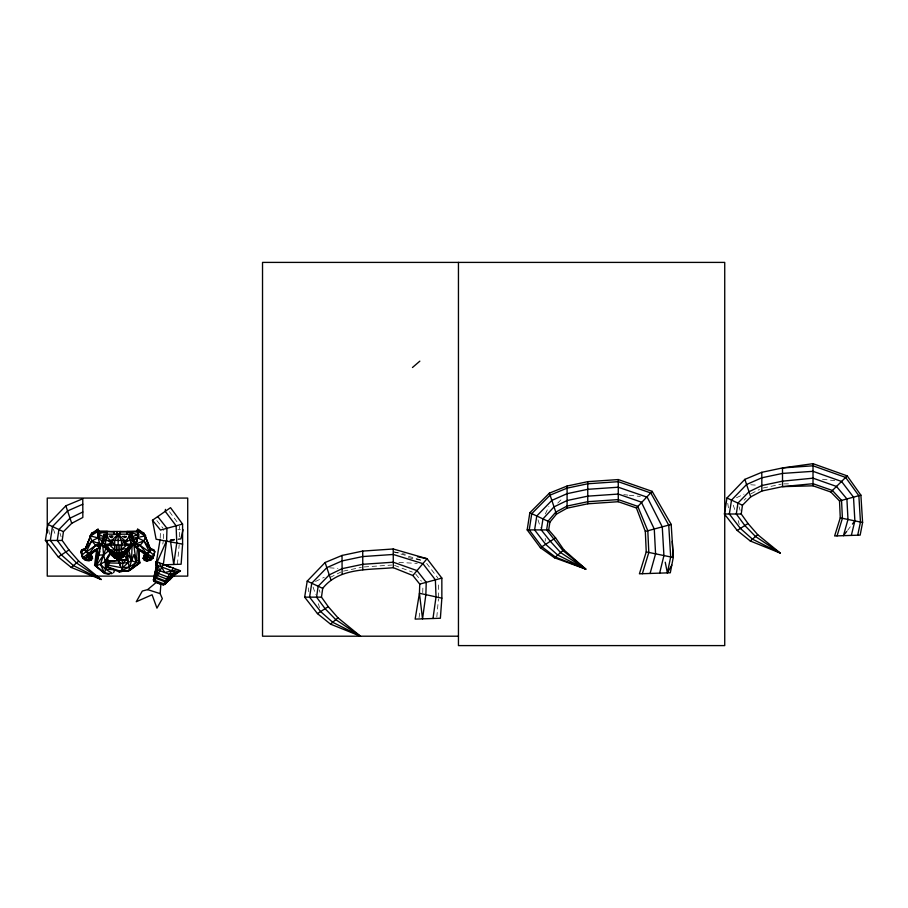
<?xml version="1.0" encoding="UTF-8"?>
<svg xmlns="http://www.w3.org/2000/svg" width="908" height="908" viewBox="0 0 908 908"><rect width="100%" height="100%" fill="white"/><g stroke="black" fill="none" stroke-linecap="round" stroke-linejoin="round"><path stroke-width="0.68" stroke-dasharray="4.54 3.41" d="M179.319 536.821L179.341 526.265M438.575 597.441L438.598 581.619M163.485 538.603L163.701 530.522M422.742 592.629L422.924 585.91M160.205 537.922L160.455 531.362M177.423 564.345L179.182 544.8M436.816 616.986L438.451 598.837M162.804 544.108L163.236 541.338M419.053 617.588L419.916 612.026M111.366 538.126L111.877 535.811M545.333 513.962L548.886 506.562M847.527 530.397L851.613 525.108M744.061 500.229L746.001 498.254M557.75 503.1L562.415 498.39M330.115 577.454L340.897 572.017M751.075 493.714L759.463 489.48M315.496 581.449L324.258 577.272M736.501 497.72L744.015 494.134M343.474 571.121L361.407 567.33M763.231 487.982L781.164 484.191M364.165 566.944L391.904 565.037M783.922 483.896L789.461 483.851M177.82 529.704L180.442 529.704M109.289 535.822L113.08 535.822M108.676 536.163L114.079 536.163M122.183 536.163L127.574 536.163M109.119 536.605L112.978 536.605M121.99 536.605L127.143 536.605M110.106 536.991L112.785 536.991M123.477 536.991L126.144 536.991M109.902 537.411L112.649 537.411M123.613 537.411L126.348 537.411M398.918 562.483L417.249 563.369M750.746 484.781L757.681 485.247M329.593 567.818L337.924 568.385M623.785 494.656L627.927 495.11M629.301 495.257L640.333 496.46M822.523 479.265L834.747 480.673M394.594 552.007L405.411 554.243M408.418 557.671L422.209 560.588M393.243 551.724L423.65 560.781M394.571 565.423L412.391 572.108M156.834 520.568L162.873 528.104M415.739 574.083L421.38 581.188M426.669 563.403L437.758 577.863M169.512 511.726L177.707 522.747M733.244 505.166L734.992 510.217M313.056 587.033L315.678 594.615M53.356 529.08L55.536 535.402M537.99 519.785L540.442 527.378M739.021 506.743L740.122 510.375M319.264 589.882L320.002 592.3M60.007 533.189L61.108 536.832M738.159 520.568L739.271 524.506M318.402 603.707L319.514 607.634M124.373 535.811L124.895 538.126M727.762 503.327L728.749 510.001M308.198 587.794L308.788 591.8M48.737 529.773L49.531 535.118M545.265 538.421L545.265 541.134"/><path stroke-width="1.36" d="M107.269 549.158L103.626 546.457M117.121 534.676L117.121 531.872M120.197 534.142L120.197 531.464M97.065 549.238L96.974 562.688L100.186 546.627M102.774 545.583L103.591 555.015L105.249 561.462L106.803 563.981L104.533 573.481L109.062 574.004M131.626 543.279C131.637 550.986 121.07 556.434 114.658 553.971L114.737 540.782L118.131 534.176L120.526 534.369M166.527 581.336L165.177 584.366L163.156 584.9L154.133 581.483L153.327 579.871L157.572 573.107L156.471 569.441L156.664 563.902M123.726 553.415L126.666 559.43L107.019 561.666L106.281 563.346L106.577 566.989L119.107 571.756L129.594 570.44L128.334 562.438L126.666 559.43L126.825 551.031M131.626 543.847L130.82 547.501L128.698 550.044L121.604 553.971L114.658 553.971C112.91 551.814 105.771 551.417 106.815 547.762M119.867 545.209L119.64 558.829L118.131 559.305C114.624 559.09 102.377 545.629 113.625 554.141L115.01 558.011L118.131 559.305L122.659 557.183L127.007 550.77L122.932 556.808L120.06 558.454L121.57 558L114.68 558L109.244 551.122M182.599 544.13L156.108 539.227L152.465 520.25L170.522 507.674L182.576 524.075L182.599 544.13L181.123 564.22L163.27 564.821L166.618 540.657L166.97 528.308L157.754 516.573M121.297 570.599L119.107 571.756L129.549 567.001L131.569 560.667L132.046 545.697M129.935 547.115L137.063 541.577L137.982 531.498M419.757 584.094L419.428 593.265L415.149 619.097L440.38 618.257L441.856 598.156L441.844 578.101L427.044 558.715L393.232 548.988L362.723 551.077L342.032 555.446L325.098 562.506L307.21 581.12L304.657 597.146L317.471 613.615L330.546 624.148L360.487 636.202L337.935 617.792L328.253 606.646L321.477 597.146L322.703 588.373C339.297 567.25 369.386 570.054 393.3 567.682L412.856 575.524L419.757 584.094L441.844 578.101M155.938 574.9L157.05 572.914L155.949 569.248L156.255 561.609L180.454 570.791L169.467 574.31L155.688 569.157L156.902 566.637M120.821 558.443L123.749 556.025L124.498 552.961L125.236 553.335L123.931 555.809L122.058 557.625L122.637 554.141L124.986 551.724M155.688 569.157L153.917 580.087M119.107 571.756L129.594 570.44L139.548 563.289L138.731 549.215M96.929 549.295L96.032 565.798L104.533 573.13L109.062 573.935M105.26 536.56L105.396 534.176M132.069 536.719L132.216 534.176M132 535.255L131.83 537.411L132.352 534.176L103.909 534.176L104.76 536.991M160.16 593.639L160.886 584.332L156.131 582.527L147.618 589.621L142.318 591.051L136.268 601.732L152.079 594.763L156.959 608.144L162.339 598.656L160.16 593.639L147.618 589.621M106.656 536.844L106.872 534.176L107.326 537.718M153.838 580.053L154.587 574.412M116.394 545.209L116.621 558.829L121.241 558.011L122.171 553.392L126.825 551.553L129.447 547.762M107.882 561.507L108.165 565.162L106.577 566.989M107.428 566.83L120.923 571.416L122.489 567.875L122.875 563.221L121.876 560.168L108.676 561.428L108.699 565.264L108.109 567.069L107.178 567.228M120.923 571.416L129.594 570.44L136.234 562.449L137.517 547.83M136.348 531.713L137.664 529.194L145.609 535.902L143.975 540.907L140.048 545.333L135.031 546.503L137.664 537.876L137.664 529.194L143.975 533.246L150.762 549.873L149.638 552.212L146.926 553.869L144.202 553.857L135.564 547.104L134.486 543.949L135.564 547.104L143.078 552.189L144.202 553.857M165.438 509.399L165.233 511.363L176.118 525.823L176.765 542.882L173.734 564.47L170.386 540.317L174.268 539.454M111.695 543.075L104.863 545.027L107.155 536.446L101.537 541.168L106.236 539.772L111.695 543.075L111.457 545.288L104.863 545.027L101.537 541.168L104.204 536.061L107.155 536.446L111.695 543.075L108.971 545.311M157.572 573.107L156.868 561.825M128.936 537.718L129.379 534.176L129.594 536.844M103.535 572.642L94.591 565.139L96.725 549.204M91.447 553.392L85.999 558.159L86.498 560.44L91.277 560.315L92.537 558.227L91.333 555.435L89.347 556.763L92.537 558.227L88.893 558.715L86.498 560.44L82.73 558.307L80.937 551.633L81.652 549.953L86.135 548.035M62.209 540.464L63.435 531.679L71.721 523.337L82.844 517.458L82.776 498.764L65.841 505.813L47.942 524.427L45.4 540.464L58.214 556.922L71.289 567.466L101.231 579.52L78.678 561.11L68.985 549.953L62.209 540.464L45.4 540.464M432.991 618.496L436.022 596.908L435.375 579.86L422.89 563.641L393.255 554.459L362.746 556.559L342.055 560.928L326.823 567.636L311.75 583.242L309.583 597.146L320.626 611.572L332.714 622.286L360.487 636.202L335.767 619.653L325.098 608.689L316.551 597.146L318.163 586.25L329.252 574.889L342.089 568.669L362.769 564.299L393.277 562.211L417.01 570.599L426.227 582.334L425.875 594.695L422.538 618.847L419.428 593.265L441.856 598.156M857.72 535.198L860.466 522.043L858.855 495.711L845.632 477.426L813.012 465.793L782.48 467.938L782.548 486.643L813.012 485.814L830.843 492.022L839.514 500.955L840.263 517.866L834.622 535.97L860.16 535.118L862.6 522.486L860.886 495.155L847.198 475.883L813.012 463.67L782.48 467.938L761.789 472.308L744.855 479.367L726.967 497.981L724.414 514.007L737.228 530.476L750.303 541.009L780.244 553.063L757.692 534.653L748.01 523.507L741.234 514.007L742.46 505.234L750.734 496.88L761.869 491.012L782.548 486.643L813.012 483.703L832.409 490.479L841.557 500.399L842.397 518.309L837.062 535.89M156.471 569.441L156.675 561.757M100.459 544.244L98.881 555.015L103.591 555.015L108.812 550.611M527.173 529.909L529.841 512.748L549.408 493.135L567.08 486.03L587.76 481.66L618.269 479.56L652.16 491.353L671.194 524.427L673.259 557.489L670.308 572.778L639.414 573.811L646.235 551.905L645.327 531.441L636.417 507.981L618.269 501.715L587.76 503.804L567.08 508.174L556.456 514.132L549.896 522.145L548.682 529.909L555.582 537.899L563.823 549.805L585.751 569.1L554.527 557.807L540.408 547.717L527.173 529.909L548.682 529.909M160.16 539.227L155.881 565.06L166.618 540.657M665.246 562.222L667.357 572.88L670.683 556.956L668.731 525.096L650.798 492.976L618.269 481.683L587.76 483.771L567.08 488.141L550.078 495.144L531.759 513.644L529.228 529.909L541.86 546.775L555.412 557.047L585.751 569.1L562.937 550.577L546.627 529.909L547.978 521.249L555.787 512.123L567.08 506.062L587.76 501.693L618.269 499.593L637.779 506.358L647.801 530.771L648.811 552.439L642.365 573.72M131.887 535.118L131.49 536.991L130.865 534.176M99.369 531.713L98.053 529.194L90.108 535.902L91.731 540.907L95.669 545.333L100.686 546.503L98.053 537.876L98.053 529.194L91.731 533.246L84.955 549.862L86.078 552.212L88.791 553.869L91.504 553.857L100.141 547.104L101.231 543.949L100.141 547.104L92.627 552.189L91.504 553.857M82.73 558.307L81.686 554.391L82.151 552.234M144.497 557.251L146.37 556.763L144.883 555.401L143.18 558.227L144.44 560.315L146.54 560.894L149.207 560.44L150.104 557.421L150.807 557.603M131.444 543.075L130.321 547.944L128.153 550.554L124.51 551.111L121.604 552.7C117.722 552.325 112.819 553.778 109.879 550.793L113.625 554.141L114.204 557.625L118.131 558.443M183.064 529.704L180.896 538.875L178.274 539.239M659.639 573.13L663.93 555.56L662.261 526.856L647.222 497.209L618.269 487.221L587.76 489.31L567.08 493.68L551.848 500.387L536.764 515.994L534.608 529.909L545.651 544.323L557.739 555.049L585.751 569.1L560.611 552.575L550.339 541.293L541.247 529.909L542.961 518.899L554.016 506.88L567.08 500.524L587.76 496.154L618.269 494.066L641.354 502.135L654.271 529.024L655.576 553.835L650.083 573.459M851.341 535.414L854.882 520.886L853.509 497.164L841.546 481.456L813.012 471.32L782.492 473.42L761.812 477.79L746.58 484.497L731.508 500.104L729.34 514.007L740.383 528.433L752.471 539.148L780.244 553.063L755.524 536.514L744.855 525.55L736.309 514.007L737.92 503.111L749.009 491.75L761.846 485.53L782.526 481.161L813.012 478.164L836.495 486.45L846.903 498.946L847.981 519.455L843.441 535.675L846.71 531.452M130.559 544.811L129.64 548.455C123.125 548.216 104.499 554.618 104.636 543.279M105.09 544.301L105.941 547.944L107.564 550.044L114.09 553.392L114.544 555.662L116.576 556.774L119.686 556.774L121.717 555.662L126.371 550.793L125.837 551.111L129.163 549.59L130.707 546.105M99.846 551.372L96.032 565.798L94.591 565.139L104.533 573.13L111.911 573.663M152.987 558.307L154.78 551.633L154.065 549.953L149.57 548.035L154.78 551.633L152.987 558.307L151.159 559.816L149.207 560.44L146.812 558.715L143.18 558.227L143.566 557.501L144.826 559.578L144.44 560.315L147.232 560.667M107.121 562.835L107.632 559.01L105.249 561.462L100.448 564.265L96.032 565.798L103.591 555.015L105.884 548.319M168.139 579.531L168.74 577.352L180.329 570.746L173.394 575.876L169.263 577.556L165.177 584.366L153.327 579.871L155.041 577.999L154.519 574.389L155.733 570.258M134.214 539.988L137.664 537.876L138.583 531.498L99.449 531.475M104.533 573.13L100.448 564.265L103.591 555.015M122.115 556.842L123.931 555.809L123.374 555.174M144.27 556.173L145.087 554.107L146.37 556.763L144.27 556.173L144.656 555.446M84.955 549.862L91.731 533.246L84.955 549.862L91.731 540.907L98.053 537.876L100.516 535.482M109.005 563.493L106.281 563.346L108.165 565.162L122.489 567.875L128.334 562.438L131.569 560.667L133.896 555.015L136.018 558.125M113.568 572.732L114.862 569.702M90.13 554.084L91.447 556.173L90.244 553.381L89.347 556.763L91.333 555.435L91.719 556.161L89.177 560.894L84.558 559.816L83.808 557.058L81.822 555.242L86.078 551.587L88.757 553.222L85.999 558.159L83.808 557.058L88.757 553.222M126.927 550.554L123.931 555.696L122.376 556.298C114.964 563.142 110.606 550.078 105.192 546.922L105.555 546.105M129.481 544.164L127.041 549.022L124.51 551.111M149.638 551.587L153.895 555.242L149.718 558.159L146.96 553.222L149.627 551.587L150.717 549.442L149.57 548.035M133.998 542.519L134.713 541.168L132.046 536.061L129.095 536.446L124.555 543.075L124.805 545.288L131.399 545.027L133.998 542.519L130.026 539.772L129.095 536.446L134.713 541.168L130.026 539.772L124.555 543.075L127.29 545.311M146.96 553.222L151.897 557.058L151.159 559.816L146.54 560.894L143.997 556.161L144.383 555.435L146.37 556.763M146.756 556.025L145.28 558.806L144.497 556.127L144.883 555.401L146.052 557.342M147.595 557.251L146.812 558.715L146.812 557.399L143.124 551.985M149.207 560.44L149.604 559.714L150.183 560.134M155.075 572.891L156.369 570.485M154.133 581.483L163.44 564.197M112.047 573.096L105.476 569.202L105.249 561.462L108.597 555.344M165.823 565.434L169.274 567.001M667.357 572.88L671.784 565.139M111.911 560.883L107.746 560.542L105.249 561.462L110.651 552.064M173.269 567.931L163.156 584.9L170.783 578.158M170.556 578.771L170.897 578.203M124.521 554.255L123.863 555.356L122.784 555.356M88.394 559.43L87.781 560.44L86.828 559.544M90.04 558.079L91.22 556.127L90.834 555.401L89.654 557.342L92.151 557.501M124.566 554.709L125.236 553.335M121.604 553.971L121.604 545.209L124.555 540.566L127.279 540.237M164.586 584.139L173.644 575.978L175.414 573.288M92.593 551.985L88.905 557.399L88.893 558.715L88.507 557.977M122.342 557.194L125.781 551.814M109.357 550.532L114.68 556.513L116.576 557.614L119.686 557.614L126.904 550.532M129.583 549.011L130.911 546.503L122.376 556.298L124.021 555.548L122.784 555.548M105.249 561.462L111.207 553.199M111.752 552.961L111.786 554.913L114.204 557.625L113.602 557.183L114.136 556.842C112.331 557.33 110.05 551.201 111.695 554.709M127.007 551.122L125.497 553.074L122.637 554.141M852.43 524.052L854.882 520.886M124.918 553.46L126.201 551.939M412.856 575.524L427.044 558.715L417.578 556.752M636.417 507.981L652.16 491.353M167.254 581.631L165.903 582.119L169.524 580.076L173.314 575.842M125.247 553.596L122.512 555.412M128.255 549.715L127.574 550.316L131.07 546.922L129.186 548.466M108.358 562.949L122.875 563.221L126.666 559.43L121.876 560.168M124.362 544.959L114.658 545.209L111.695 540.566L118.131 534.176L124.555 540.566L108.983 540.237M830.843 492.022L847.198 475.883M92.627 552.189L95.499 549.442M148.878 559.544L147.925 560.452L147.312 559.43M131.512 545.742L135.621 542.405M121.604 549.59L126.201 545.526M71.289 567.466L78.678 561.11M412.47 367.502L419.848 361.146M330.546 624.148L337.935 617.792M554.527 557.807L563.823 549.805M750.303 541.009L757.692 534.653M172.248 575.411L179.727 570.508M177.934 571.972L172.883 575.672L168.74 577.352M129.594 570.44L138.47 563.573L128.448 570.735M172.883 575.672L180.329 570.746M145.393 536.049L138.209 531.748M85.522 560.134L86.112 559.703L86.498 560.44M127.574 550.316L129.731 548.807M102.263 542.519L106.236 539.772M138.72 549.488L139.548 563.289L136.234 562.449L129.549 567.001L122.489 567.875M110.47 551.814L112.331 555.696L113.886 556.298M58.214 556.922L68.985 549.953M317.471 613.615L328.253 606.646M540.408 547.717L555.582 537.899M737.228 530.476L748.01 523.507M119.595 554.913L122.171 553.392M90.323 536.049L97.508 531.748M81.686 554.391L80.937 551.633L85 549.442L86.078 551.587M127.381 550.282L129.379 549.283M82.821 511.987L69.995 518.207L58.907 529.557L57.283 540.464L65.83 551.996L76.51 562.971L101.231 579.52L73.446 565.605L61.369 554.89L50.326 540.464L52.482 526.561L67.555 510.943L82.798 504.235M135.598 543.983L143.975 540.907L150.762 549.873L143.975 533.246L148.22 544.459M113.738 555.412L112.24 555.548L113.772 556.173M125.837 551.111L128.698 550.044M99.369 543.983L95.669 545.333L86.078 552.212L91.731 540.907L100.107 543.983M131.762 536.798L137.778 534.687L139.185 535.05M182.576 524.075L160.5 530.056L152.465 520.25M645.327 531.441L671.194 524.427M839.514 500.955L860.886 495.155M81.334 550.702L81.958 550.532M80.937 551.633L82.344 551.269L81.652 549.953L84.546 549.192L84.864 549.783M84.898 557.603L85.999 558.159L88.905 557.399L88.507 556.661M114.033 531.895L107.269 531.498L97.78 533.881L104.897 537.332M133.646 538.104L145.609 535.902M121.604 552.7L125.259 551.553L119.686 555.991L116.576 555.991L110.424 551.111L107.099 549.59L105.442 547.501L104.624 543.847M177.582 569.645L164.711 572.494L159.059 562.62M120.072 560.508L126.666 559.43M122.875 563.221L128.334 562.438L127.449 550.611M170.386 540.317L174.336 539.772M115.736 534.369L118.131 534.176L121.524 540.782L121.604 545.209M143.997 556.161L145.666 558.079L143.18 558.227M144.44 560.315L146.926 560.157M137.006 531.486L120.197 531.895L120.197 534.721M95.851 531.486L107.269 531.498L107.269 534.29M724.414 514.007L741.234 514.007M126.95 534.301L126.95 531.509L138.583 531.498M107.269 531.498L97.633 531.498L98.053 537.876L102.32 541.395L102.309 545.742L106.281 548.477M136.325 534.687L138.618 534.687M111.695 540.566L114.272 540.566M121.99 540.566L124.555 540.566M102.706 545.742L98.2 542.405M111.366 552.075L113.557 552.075M113.466 555.356L112.399 555.356L111.741 554.255M113.466 555.548L112.24 555.548L113.772 556.366M112.331 555.809L113.466 555.809M122.784 555.809L123.931 555.809M114.828 557.41L117.03 557.41M119.232 557.41L121.434 557.41M120.775 559.351L117.779 559.351L120.775 566.671L117.79 559.351L120.775 564.027M93.603 576.115L47.25 576.115L47.25 541.27M96.407 576.115L155.416 576.115M173.678 576.115L187.718 576.115L187.718 498.072L47.25 498.072L47.25 532.905M304.657 597.146L321.477 597.146M458.449 636.202L262.526 636.202L262.526 262.401L724.732 262.401L724.732 645.599L458.449 645.599L458.449 262.401M113.523 569.634L105.476 569.202L100.448 564.265M91.719 556.161L90.437 558.806L88.961 556.025M103.319 538.228L98.053 537.876L90.108 535.902M111.9 544.959L114.658 545.209M146.006 559.737L148.356 560.043M114.658 552.7L111.752 551.111L108.097 550.554L105.691 544.811M840.263 517.866L862.6 522.486M646.235 551.905L673.259 557.489L672.26 541.429M151.171 549.192L154.383 550.702M150.796 556.105L152.476 556.547M146.812 557.399L149.718 558.159L144.258 553.392M124.555 543.075L131.399 545.027L130.026 539.772M126.95 531.509L137.778 534.687M112.91 555.197L111.605 554.595L109.323 550.554M156.131 564.878L177.355 572.937M155.12 572.222L171.158 578.305M154.519 574.389L169.524 580.076M154.394 576.75L167.401 581.688M154.417 577.772L166.436 582.334M136.348 543.983L140.048 545.333L149.638 552.212L143.975 540.907L137.664 537.876M107.564 550.044L110.424 551.111M166.391 565.605L170.25 567.069M128.675 555.333L131.569 560.667L136.234 562.449L133.544 543.097M169.467 574.31L173.644 575.978M116.667 554.913L110.061 551.939L108.392 550.112M107.269 547.796L102.309 545.742L99.54 543.245M94.591 565.139L97.008 566.229M726.967 497.981L742.46 505.234M529.841 512.748L549.896 522.145M307.21 581.12L322.703 588.373M47.942 524.427L63.435 531.679M106.872 549.283L108.881 550.282M107.746 560.542L109.947 561.814M111.003 551.553L113.625 554.141M106.531 548.807L108.688 550.316L105.351 546.503L106.474 548.58M111.752 551.111L109.221 549.022L106.769 544.164M107.065 548.466L105.192 546.922L106.679 549.011M110.061 545.526L114.658 549.59M141.171 550.35L143.078 552.189M114.09 553.392L114.658 553.971M110.061 551.939L113.92 557.194M137.426 560.191L139.548 563.289L138.402 548.057M149.638 548.194L150.762 549.873M90.891 559.578L91.277 560.315M159.944 570.689L156.142 561.564L157.118 569.668M154.542 576.796L154.95 577.965M744.855 479.367L750.734 496.88M549.408 493.135L556.456 514.132M325.098 562.506L330.977 580.019M65.841 505.813L71.721 523.337M133.896 555.015L136.234 562.449M128.38 549.147L131.569 560.667M138.549 558.726L139.582 562.71L138.595 557.364M138.186 557.864L139.548 563.289M107.632 559.01L107.746 560.883M104.034 534.176L104.193 536.719M761.789 472.308L761.869 491.012M393.232 548.988L393.3 567.682M362.723 551.077L362.791 569.77M342.032 555.446L342.112 574.151M131.91 543.563L131.921 545.742M813.012 463.67L813.012 485.814M618.269 479.56L618.269 501.715M587.76 481.66L587.76 503.804M567.08 486.03L567.08 508.174M118.131 534.176L118.131 559.305M117.109 531.464L117.121 534.676M114.033 531.464L114.033 534.721M95.669 545.333L88.791 553.869L100.141 547.104L95.669 545.333M140.048 545.333L135.564 547.104L146.926 553.869L140.048 545.333"/></g></svg>
